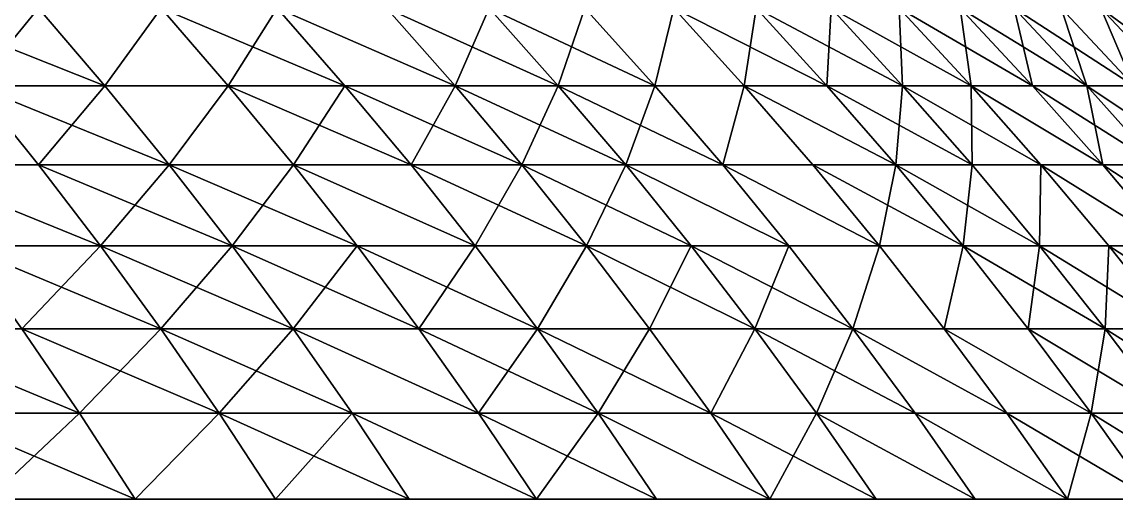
# Model space of a CAD drawing. Header units: millimetres. Extents: x -3250 to 6200, y -3250 to 3250.
# Drawn here: x 5754.5 to 5958.7, y 467 to 556.1 of the extents above; entities that cross this region are included whole.
import ezdxf

# ---------------------------------------------------------------- set-up
doc = ezdxf.new("R2010")
doc.units = ezdxf.units.MM
doc.header["$MEASUREMENT"] = 0
doc.layers.add('MESH_3D', color=2, linetype='CONTINUOUS')

msp = doc.modelspace()

# ---------------------------------------------------------------- linework, layer by layer
at = {"layer": 'MESH_3D'}
for points in [[(5733.42, 558.59, 1808.79), (5757.53, 558.59, 1857.3), (5769.92, 544.14, 1851.34)], [(5733.42, 558.59, 1808.79), (5769.92, 544.14, 1851.34), (5745.65, 544.14, 1802.52)], [(5757.53, 558.59, 24842.7), (5733.42, 558.59, 24891.21), (5745.65, 544.14, 24897.48)], [(5757.53, 558.59, 24842.7), (5745.65, 544.14, 24897.48), (5769.92, 544.14, 24848.66)], [(5757.53, 558.59, 1857.3), (5780.42, 558.59, 1906.4), (5769.92, 544.14, 1851.34)], [(5780.42, 558.59, 24793.6), (5757.53, 558.59, 24842.7), (5769.92, 544.14, 24848.66)], [(5769.92, 544.14, 1851.34), (5780.42, 558.59, 1906.4), (5792.95, 544.14, 1900.74)], [(5780.42, 558.59, 24793.6), (5769.92, 544.14, 24848.66), (5792.95, 544.14, 24799.26)], [(5780.42, 558.59, 1906.4), (5814.75, 544.14, 1950.71), (5792.95, 544.14, 1900.74)], [(5780.42, 558.59, 1906.4), (5802.09, 558.59, 1956.05), (5814.75, 544.14, 1950.71)], [(5802.09, 558.59, 24743.95), (5780.42, 558.59, 24793.6), (5792.95, 544.14, 24799.26)], [(5802.09, 558.59, 24743.95), (5792.95, 544.14, 24799.26), (5814.75, 544.14, 24749.29)], [(5802.09, 558.59, 1956.05), (5822.5, 558.59, 2006.23), (5835.3, 544.14, 2001.2)], [(5802.09, 558.59, 1956.05), (5835.3, 544.14, 2001.2), (5814.75, 544.14, 1950.71)], [(5835.3, 544.14, 24698.8), (5802.09, 558.59, 24743.95), (5814.75, 544.14, 24749.29)], [(5822.5, 558.59, 24693.77), (5802.09, 558.59, 24743.95), (5835.3, 544.14, 24698.8)], [(5822.5, 558.59, 2006.23), (5841.66, 558.59, 2056.9), (5854.58, 544.14, 2052.19)], [(5822.5, 558.59, 2006.23), (5854.58, 544.14, 2052.19), (5835.3, 544.14, 2001.2)], [(5841.66, 558.59, 24643.1), (5822.5, 558.59, 24693.77), (5835.3, 544.14, 24698.8)], [(5841.66, 558.59, 24643.1), (5835.3, 544.14, 24698.8), (5854.58, 544.14, 24647.81)], [(5841.66, 558.59, 2056.9), (5859.56, 558.59, 2108.03), (5872.59, 544.14, 2103.65)], [(5841.66, 558.59, 2056.9), (5872.59, 544.14, 2103.65), (5854.58, 544.14, 2052.19)], [(5859.56, 558.59, 24591.97), (5841.66, 558.59, 24643.1), (5854.58, 544.14, 24647.81)], [(5859.56, 558.59, 24591.97), (5854.58, 544.14, 24647.81), (5872.59, 544.14, 24596.35)], [(5859.56, 558.59, 2108.03), (5876.17, 558.59, 2159.59), (5872.59, 544.14, 2103.65)], [(5876.17, 558.59, 24540.41), (5859.56, 558.59, 24591.97), (5872.59, 544.14, 24596.35)], [(5872.59, 544.14, 2103.65), (5876.17, 558.59, 2159.59), (5889.3, 544.14, 2155.54)], [(5876.17, 558.59, 24540.41), (5872.59, 544.14, 24596.35), (5889.3, 544.14, 24544.46)], [(5876.17, 558.59, 2159.59), (5904.72, 544.14, 2207.82), (5889.3, 544.14, 2155.54)], [(5876.17, 558.59, 2159.59), (5891.49, 558.59, 2211.55), (5904.72, 544.14, 2207.82)], [(5891.49, 558.59, 24488.45), (5876.17, 558.59, 24540.41), (5889.3, 544.14, 24544.46)], [(5891.49, 558.59, 24488.45), (5889.3, 544.14, 24544.46), (5904.72, 544.14, 24492.18)], [(5891.49, 558.59, 2211.55), (5905.51, 558.59, 2263.87), (5918.83, 544.14, 2260.48)], [(5891.49, 558.59, 2211.55), (5918.83, 544.14, 2260.48), (5904.72, 544.14, 2207.82)], [(5905.51, 558.59, 24436.13), (5891.49, 558.59, 24488.45), (5904.72, 544.14, 24492.18)], [(5905.51, 558.59, 24436.13), (5904.72, 544.14, 24492.18), (5918.83, 544.14, 24439.52)], [(5905.51, 558.59, 2263.87), (5931.62, 544.14, 2313.47), (5918.83, 544.14, 2260.48)], [(5905.51, 558.59, 2263.87), (5918.22, 558.59, 2316.53), (5931.62, 544.14, 2313.47)], [(5918.22, 558.59, 24383.47), (5905.51, 558.59, 24436.13), (5918.83, 544.14, 24439.52)], [(5918.22, 558.59, 2316.53), (5943.09, 544.14, 2366.77), (5931.62, 544.14, 2313.47)], [(5918.22, 558.59, 2316.53), (5929.61, 558.59, 2369.49), (5943.09, 544.14, 2366.77)], [(5918.22, 558.59, 24383.47), (5918.83, 544.14, 24439.52), (5931.62, 544.14, 24386.53)], [(5929.61, 558.59, 24330.51), (5918.22, 558.59, 24383.47), (5931.62, 544.14, 24386.53)], [(5929.61, 558.59, 2369.49), (5953.22, 544.14, 2420.33), (5943.09, 544.14, 2366.77)], [(5929.61, 558.59, 2369.49), (5939.69, 558.59, 2422.72), (5953.22, 544.14, 2420.33)], [(5929.61, 558.59, 24330.51), (5931.62, 544.14, 24386.53), (5943.09, 544.14, 24333.23)], [(5939.69, 558.59, 24277.28), (5929.61, 558.59, 24330.51), (5943.09, 544.14, 24333.23)], [(5939.69, 558.59, 2422.72), (5948.43, 558.59, 2476.18), (5962.02, 544.14, 2474.13)], [(5939.69, 558.59, 2422.72), (5962.02, 544.14, 2474.13), (5953.22, 544.14, 2420.33)], [(5939.69, 558.59, 24277.28), (5943.09, 544.14, 24333.23), (5953.22, 544.14, 24279.67)], [(5948.43, 558.59, 24223.82), (5939.69, 558.59, 24277.28), (5953.22, 544.14, 24279.67)], [(5948.43, 558.59, 2476.18), (5955.83, 558.59, 2529.84), (5962.02, 544.14, 2474.13)], [(5948.43, 558.59, 24223.82), (5953.22, 544.14, 24279.67), (5962.02, 544.14, 24225.87)], [(5955.83, 558.59, 24170.16), (5948.43, 558.59, 24223.82), (5962.02, 544.14, 24225.87)], [(5955.83, 558.59, 2529.84), (5975.58, 544.14, 2582.3), (5969.47, 544.14, 2528.13)], [(5955.83, 558.59, 2529.84), (5961.9, 558.59, 2583.67), (5975.58, 544.14, 2582.3)], [(5962.02, 544.14, 2474.13), (5955.83, 558.59, 2529.84), (5969.47, 544.14, 2528.13)], [(5955.83, 558.59, 24170.16), (5962.02, 544.14, 24225.87), (5969.47, 544.14, 24171.87)], [(5961.9, 558.59, 24116.33), (5955.83, 558.59, 24170.16), (5969.47, 544.14, 24171.87)], [(5731.93, 529.35, 1747.92), (5745.65, 544.14, 1802.52), (5757.56, 529.35, 1796.42)], [(5745.65, 544.14, 24897.48), (5731.93, 529.35, 24952.08), (5757.56, 529.35, 24903.58)], [(5745.65, 544.14, 1802.52), (5781.97, 529.35, 1845.53), (5757.56, 529.35, 1796.42)], [(5745.65, 544.14, 1802.52), (5769.92, 544.14, 1851.34), (5781.97, 529.35, 1845.53)], [(5769.92, 544.14, 24848.66), (5745.65, 544.14, 24897.48), (5757.56, 529.35, 24903.58)], [(5769.92, 544.14, 24848.66), (5757.56, 529.35, 24903.58), (5781.97, 529.35, 24854.47)], [(5769.92, 544.14, 1851.34), (5792.95, 544.14, 1900.74), (5781.97, 529.35, 1845.53)], [(5792.95, 544.14, 24799.26), (5769.92, 544.14, 24848.66), (5781.97, 529.35, 24854.47)], [(5781.97, 529.35, 1845.53), (5792.95, 544.14, 1900.74), (5805.15, 529.35, 1895.24)], [(5792.95, 544.14, 24799.26), (5781.97, 529.35, 24854.47), (5805.15, 529.35, 24804.76)], [(5792.95, 544.14, 1900.74), (5827.09, 529.35, 1945.51), (5805.15, 529.35, 1895.24)], [(5792.95, 544.14, 1900.74), (5814.75, 544.14, 1950.71), (5827.09, 529.35, 1945.51)], [(5814.75, 544.14, 24749.29), (5792.95, 544.14, 24799.26), (5805.15, 529.35, 24804.76)], [(5814.75, 544.14, 24749.29), (5805.15, 529.35, 24804.76), (5827.09, 529.35, 24754.49)], [(5814.75, 544.14, 1950.71), (5847.76, 529.35, 1996.31), (5827.09, 529.35, 1945.51)], [(5814.75, 544.14, 1950.71), (5835.3, 544.14, 2001.2), (5847.76, 529.35, 1996.31)], [(5835.3, 544.14, 24698.8), (5814.75, 544.14, 24749.29), (5827.09, 529.35, 24754.49)], [(5835.3, 544.14, 24698.8), (5827.09, 529.35, 24754.49), (5847.76, 529.35, 24703.69)], [(5835.3, 544.14, 2001.2), (5867.16, 529.35, 2047.62), (5847.76, 529.35, 1996.31)], [(5835.3, 544.14, 2001.2), (5854.58, 544.14, 2052.19), (5867.16, 529.35, 2047.62)], [(5854.58, 544.14, 24647.81), (5835.3, 544.14, 24698.8), (5847.76, 529.35, 24703.69)], [(5854.58, 544.14, 24647.81), (5847.76, 529.35, 24703.69), (5867.16, 529.35, 24652.38)], [(5854.58, 544.14, 2052.19), (5885.27, 529.35, 2099.39), (5867.16, 529.35, 2047.62)], [(5854.58, 544.14, 2052.19), (5872.59, 544.14, 2103.65), (5885.27, 529.35, 2099.39)], [(5872.59, 544.14, 24596.35), (5854.58, 544.14, 24647.81), (5867.16, 529.35, 24652.38)], [(5872.59, 544.14, 24596.35), (5867.16, 529.35, 24652.38), (5885.27, 529.35, 24600.61)], [(5872.59, 544.14, 2103.65), (5889.3, 544.14, 2155.54), (5885.27, 529.35, 2099.39)], [(5889.3, 544.14, 24544.46), (5872.59, 544.14, 24596.35), (5885.27, 529.35, 24600.61)], [(5885.27, 529.35, 2099.39), (5889.3, 544.14, 2155.54), (5902.09, 529.35, 2151.59)], [(5889.3, 544.14, 24544.46), (5885.27, 529.35, 24600.61), (5902.09, 529.35, 24548.41)], [(5889.3, 544.14, 2155.54), (5904.72, 544.14, 2207.82), (5917.6, 529.35, 2204.2)], [(5889.3, 544.14, 2155.54), (5917.6, 529.35, 2204.2), (5902.09, 529.35, 2151.59)], [(5917.6, 529.35, 24495.8), (5889.3, 544.14, 24544.46), (5902.09, 529.35, 24548.41)], [(5904.72, 544.14, 24492.18), (5889.3, 544.14, 24544.46), (5917.6, 529.35, 24495.8)], [(5904.72, 544.14, 2207.82), (5931.8, 529.35, 2257.18), (5917.6, 529.35, 2204.2)], [(5904.72, 544.14, 2207.82), (5918.83, 544.14, 2260.48), (5931.8, 529.35, 2257.18)], [(5918.83, 544.14, 24439.52), (5904.72, 544.14, 24492.18), (5917.6, 529.35, 24495.8)], [(5918.83, 544.14, 24439.52), (5917.6, 529.35, 24495.8), (5931.8, 529.35, 24442.82)], [(5918.83, 544.14, 2260.48), (5944.67, 529.35, 2310.49), (5931.8, 529.35, 2257.18)], [(5918.83, 544.14, 2260.48), (5931.62, 544.14, 2313.47), (5944.67, 529.35, 2310.49)], [(5931.62, 544.14, 24386.53), (5918.83, 544.14, 24439.52), (5931.8, 529.35, 24442.82)], [(5931.62, 544.14, 2313.47), (5943.09, 544.14, 2366.77), (5956.21, 529.35, 2364.11)], [(5931.62, 544.14, 2313.47), (5956.21, 529.35, 2364.11), (5944.67, 529.35, 2310.49)], [(5931.62, 544.14, 24386.53), (5931.8, 529.35, 24442.82), (5944.67, 529.35, 24389.51)], [(5956.21, 529.35, 24335.89), (5931.62, 544.14, 24386.53), (5944.67, 529.35, 24389.51)], [(5943.09, 544.14, 24333.23), (5931.62, 544.14, 24386.53), (5956.21, 529.35, 24335.89)], [(5943.09, 544.14, 2366.77), (5953.22, 544.14, 2420.33), (5966.4, 529.35, 2418)], [(5943.09, 544.14, 2366.77), (5966.4, 529.35, 2418), (5956.21, 529.35, 2364.11)], [(5953.22, 544.14, 24279.67), (5943.09, 544.14, 24333.23), (5956.21, 529.35, 24335.89)], [(5953.22, 544.14, 2420.33), (5975.25, 529.35, 2472.13), (5966.4, 529.35, 2418)], [(5953.22, 544.14, 2420.33), (5962.02, 544.14, 2474.13), (5975.25, 529.35, 2472.13)], [(5953.22, 544.14, 24279.67), (5956.21, 529.35, 24335.89), (5966.4, 529.35, 24282)], [(5975.25, 529.35, 24227.87), (5953.22, 544.14, 24279.67), (5966.4, 529.35, 24282)], [(5962.02, 544.14, 24225.87), (5953.22, 544.14, 24279.67), (5975.25, 529.35, 24227.87)], [(5731.93, 529.35, 1747.92), (5757.56, 529.35, 1796.42), (5769.14, 514.23, 1790.48)], [(5731.93, 529.35, 1747.92), (5769.14, 514.23, 1790.48), (5743.36, 514.23, 1741.7)], [(5769.14, 514.23, 24909.52), (5731.93, 529.35, 24952.08), (5743.36, 514.23, 24958.3)], [(5757.56, 529.35, 24903.58), (5731.93, 529.35, 24952.08), (5769.14, 514.23, 24909.52)], [(5757.56, 529.35, 1796.42), (5793.7, 514.23, 1839.89), (5769.14, 514.23, 1790.48)], [(5757.56, 529.35, 1796.42), (5781.97, 529.35, 1845.53), (5793.7, 514.23, 1839.89)], [(5781.97, 529.35, 24854.47), (5757.56, 529.35, 24903.58), (5769.14, 514.23, 24909.52)], [(5781.97, 529.35, 24854.47), (5769.14, 514.23, 24909.52), (5793.7, 514.23, 24860.11)], [(5781.97, 529.35, 1845.53), (5805.15, 529.35, 1895.24), (5793.7, 514.23, 1839.89)], [(5817.01, 514.23, 24810.11), (5781.97, 529.35, 24854.47), (5793.7, 514.23, 24860.11)], [(5805.15, 529.35, 24804.76), (5781.97, 529.35, 24854.47), (5817.01, 514.23, 24810.11)], [(5793.7, 514.23, 1839.89), (5805.15, 529.35, 1895.24), (5817.01, 514.23, 1889.89)], [(5805.15, 529.35, 1895.24), (5839.08, 514.23, 1940.46), (5817.01, 514.23, 1889.89)], [(5805.15, 529.35, 1895.24), (5827.09, 529.35, 1945.51), (5839.08, 514.23, 1940.46)], [(5839.08, 514.23, 24759.54), (5805.15, 529.35, 24804.76), (5817.01, 514.23, 24810.11)], [(5827.09, 529.35, 24754.49), (5805.15, 529.35, 24804.76), (5839.08, 514.23, 24759.54)], [(5827.09, 529.35, 1945.51), (5847.76, 529.35, 1996.31), (5859.87, 514.23, 1991.56)], [(5827.09, 529.35, 1945.51), (5859.87, 514.23, 1991.56), (5839.08, 514.23, 1940.46)], [(5847.76, 529.35, 24703.69), (5827.09, 529.35, 24754.49), (5839.08, 514.23, 24759.54)], [(5847.76, 529.35, 24703.69), (5839.08, 514.23, 24759.54), (5859.87, 514.23, 24708.44)], [(5847.76, 529.35, 1996.31), (5867.16, 529.35, 2047.62), (5879.39, 514.23, 2043.17)], [(5847.76, 529.35, 1996.31), (5879.39, 514.23, 2043.17), (5859.87, 514.23, 1991.56)], [(5867.16, 529.35, 24652.38), (5847.76, 529.35, 24703.69), (5859.87, 514.23, 24708.44)], [(5867.16, 529.35, 24652.38), (5859.87, 514.23, 24708.44), (5879.39, 514.23, 24656.83)], [(5867.16, 529.35, 2047.62), (5885.27, 529.35, 2099.39), (5897.61, 514.23, 2095.24)], [(5867.16, 529.35, 2047.62), (5897.61, 514.23, 2095.24), (5879.39, 514.23, 2043.17)], [(5897.61, 514.23, 24604.76), (5867.16, 529.35, 24652.38), (5879.39, 514.23, 24656.83)], [(5885.27, 529.35, 24600.61), (5867.16, 529.35, 24652.38), (5897.61, 514.23, 24604.76)], [(5885.27, 529.35, 2099.39), (5914.53, 514.23, 2147.76), (5897.61, 514.23, 2095.24)], [(5885.27, 529.35, 2099.39), (5902.09, 529.35, 2151.59), (5914.53, 514.23, 2147.76)], [(5914.53, 514.23, 24552.24), (5885.27, 529.35, 24600.61), (5897.61, 514.23, 24604.76)], [(5902.09, 529.35, 24548.41), (5885.27, 529.35, 24600.61), (5914.53, 514.23, 24552.24)], [(5902.09, 529.35, 2151.59), (5930.13, 514.23, 2200.67), (5914.53, 514.23, 2147.76)], [(5902.09, 529.35, 2151.59), (5917.6, 529.35, 2204.2), (5930.13, 514.23, 2200.67)], [(5917.6, 529.35, 24495.8), (5902.09, 529.35, 24548.41), (5914.53, 514.23, 24552.24)], [(5917.6, 529.35, 24495.8), (5914.53, 514.23, 24552.24), (5930.13, 514.23, 24499.33)], [(5917.6, 529.35, 2204.2), (5931.8, 529.35, 2257.18), (5944.41, 514.23, 2253.97)], [(5917.6, 529.35, 2204.2), (5944.41, 514.23, 2253.97), (5930.13, 514.23, 2200.67)], [(5931.8, 529.35, 24442.82), (5917.6, 529.35, 24495.8), (5930.13, 514.23, 24499.33)], [(5931.8, 529.35, 24442.82), (5930.13, 514.23, 24499.33), (5944.41, 514.23, 24446.03)], [(5931.8, 529.35, 2257.18), (5944.67, 529.35, 2310.49), (5944.41, 514.23, 2253.97)], [(5944.67, 529.35, 24389.51), (5931.8, 529.35, 24442.82), (5944.41, 514.23, 24446.03)], [(5944.41, 514.23, 2253.97), (5944.67, 529.35, 2310.49), (5957.36, 514.23, 2307.6)], [(5944.67, 529.35, 24389.51), (5944.41, 514.23, 24446.03), (5957.36, 514.23, 24392.4)], [(5944.67, 529.35, 2310.49), (5968.96, 514.23, 2361.54), (5957.36, 514.23, 2307.6)], [(5944.67, 529.35, 2310.49), (5956.21, 529.35, 2364.11), (5968.96, 514.23, 2361.54)], [(5968.96, 514.23, 24338.46), (5944.67, 529.35, 24389.51), (5957.36, 514.23, 24392.4)], [(5956.21, 529.35, 24335.89), (5944.67, 529.35, 24389.51), (5968.96, 514.23, 24338.46)], [(5956.21, 529.35, 2364.11), (5979.22, 514.23, 2415.75), (5968.96, 514.23, 2361.54)], [(5956.21, 529.35, 2364.11), (5966.4, 529.35, 2418), (5979.22, 514.23, 2415.75)], [(5979.22, 514.23, 24284.25), (5956.21, 529.35, 24335.89), (5968.96, 514.23, 24338.46)], [(5966.4, 529.35, 24282), (5956.21, 529.35, 24335.89), (5979.22, 514.23, 24284.25)], [(5743.36, 514.23, 24958.3), (5727.31, 498.79, 25012.73), (5754.45, 498.79, 24964.34)], [(5743.36, 514.23, 1741.7), (5769.14, 514.23, 1790.48), (5780.38, 498.79, 1784.72)], [(5743.36, 514.23, 1741.7), (5780.38, 498.79, 1784.72), (5754.45, 498.79, 1735.66)], [(5769.14, 514.23, 24909.52), (5743.36, 514.23, 24958.3), (5754.45, 498.79, 24964.34)], [(5769.14, 514.23, 24909.52), (5754.45, 498.79, 24964.34), (5780.38, 498.79, 24915.28)], [(5769.14, 514.23, 1790.48), (5793.7, 514.23, 1839.89), (5805.07, 498.79, 1834.41)], [(5769.14, 514.23, 1790.48), (5805.07, 498.79, 1834.41), (5780.38, 498.79, 1784.72)], [(5793.7, 514.23, 24860.11), (5769.14, 514.23, 24909.52), (5780.38, 498.79, 24915.28)], [(5793.7, 514.23, 24860.11), (5780.38, 498.79, 24915.28), (5805.07, 498.79, 24865.59)], [(5793.7, 514.23, 1839.89), (5817.01, 514.23, 1889.89), (5828.52, 498.79, 1884.69)], [(5793.7, 514.23, 1839.89), (5828.52, 498.79, 1884.69), (5805.07, 498.79, 1834.41)], [(5817.01, 514.23, 24810.11), (5793.7, 514.23, 24860.11), (5805.07, 498.79, 24865.59)], [(5817.01, 514.23, 24810.11), (5805.07, 498.79, 24865.59), (5828.52, 498.79, 24815.31)], [(5817.01, 514.23, 1889.89), (5850.71, 498.79, 1935.55), (5828.52, 498.79, 1884.69)], [(5817.01, 514.23, 1889.89), (5839.08, 514.23, 1940.46), (5850.71, 498.79, 1935.55)], [(5839.08, 514.23, 24759.54), (5817.01, 514.23, 24810.11), (5828.52, 498.79, 24815.31)], [(5839.08, 514.23, 24759.54), (5828.52, 498.79, 24815.31), (5850.71, 498.79, 24764.45)], [(5839.08, 514.23, 1940.46), (5859.87, 514.23, 1991.56), (5850.71, 498.79, 1935.55)], [(5859.87, 514.23, 24708.44), (5839.08, 514.23, 24759.54), (5850.71, 498.79, 24764.45)], [(5850.71, 498.79, 1935.55), (5859.87, 514.23, 1991.56), (5871.63, 498.79, 1986.95)], [(5859.87, 514.23, 24708.44), (5850.71, 498.79, 24764.45), (5871.63, 498.79, 24713.05)], [(5859.87, 514.23, 1991.56), (5891.25, 498.79, 2038.85), (5871.63, 498.79, 1986.95)], [(5859.87, 514.23, 1991.56), (5879.39, 514.23, 2043.17), (5891.25, 498.79, 2038.85)], [(5879.39, 514.23, 24656.83), (5859.87, 514.23, 24708.44), (5871.63, 498.79, 24713.05)], [(5879.39, 514.23, 24656.83), (5871.63, 498.79, 24713.05), (5891.25, 498.79, 24661.15)], [(5879.39, 514.23, 2043.17), (5897.61, 514.23, 2095.24), (5909.58, 498.79, 2091.22)], [(5879.39, 514.23, 2043.17), (5909.58, 498.79, 2091.22), (5891.25, 498.79, 2038.85)], [(5897.61, 514.23, 24604.76), (5879.39, 514.23, 24656.83), (5891.25, 498.79, 24661.15)], [(5897.61, 514.23, 24604.76), (5891.25, 498.79, 24661.15), (5909.58, 498.79, 24608.78)], [(5897.61, 514.23, 2095.24), (5914.53, 514.23, 2147.76), (5909.58, 498.79, 2091.22)], [(5914.53, 514.23, 24552.24), (5897.61, 514.23, 24604.76), (5909.58, 498.79, 24608.78)], [(5909.58, 498.79, 2091.22), (5914.53, 514.23, 2147.76), (5926.59, 498.79, 2144.03)], [(5914.53, 514.23, 24552.24), (5909.58, 498.79, 24608.78), (5926.59, 498.79, 24555.97)], [(5914.53, 514.23, 2147.76), (5930.13, 514.23, 2200.67), (5926.59, 498.79, 2144.03)], [(5930.13, 514.23, 24499.33), (5914.53, 514.23, 24552.24), (5926.59, 498.79, 24555.97)], [(5926.59, 498.79, 2144.03), (5930.13, 514.23, 2200.67), (5942.29, 498.79, 2197.25)], [(5930.13, 514.23, 24499.33), (5926.59, 498.79, 24555.97), (5942.29, 498.79, 24502.75)], [(5930.13, 514.23, 2200.67), (5956.65, 498.79, 2250.85), (5942.29, 498.79, 2197.25)], [(5930.13, 514.23, 2200.67), (5944.41, 514.23, 2253.97), (5956.65, 498.79, 2250.85)], [(5944.41, 514.23, 24446.03), (5930.13, 514.23, 24499.33), (5942.29, 498.79, 24502.75)], [(5944.41, 514.23, 24446.03), (5942.29, 498.79, 24502.75), (5956.65, 498.79, 24449.15)], [(5944.41, 514.23, 2253.97), (5969.67, 498.79, 2304.79), (5956.65, 498.79, 2250.85)], [(5944.41, 514.23, 2253.97), (5957.36, 514.23, 2307.6), (5969.67, 498.79, 2304.79)], [(5957.36, 514.23, 24392.4), (5944.41, 514.23, 24446.03), (5956.65, 498.79, 24449.15)], [(5957.36, 514.23, 24392.4), (5956.65, 498.79, 24449.15), (5969.67, 498.79, 24395.21)], [(5957.36, 514.23, 2307.6), (5968.96, 514.23, 2361.54), (5981.34, 498.79, 2359.03)], [(5957.36, 514.23, 2307.6), (5981.34, 498.79, 2359.03), (5969.67, 498.79, 2304.79)], [(5968.96, 514.23, 24338.46), (5957.36, 514.23, 24392.4), (5969.67, 498.79, 24395.21)], [(5727.31, 498.79, 1687.27), (5765.2, 483.04, 1729.81), (5737.91, 483.04, 1681.15)], [(5727.31, 498.79, 1687.27), (5754.45, 498.79, 1735.66), (5765.2, 483.04, 1729.81)], [(5765.2, 483.04, 24970.19), (5727.31, 498.79, 25012.73), (5737.91, 483.04, 25018.85)], [(5754.45, 498.79, 24964.34), (5727.31, 498.79, 25012.73), (5765.2, 483.04, 24970.19)], [(5754.45, 498.79, 1735.66), (5780.38, 498.79, 1784.72), (5765.2, 483.04, 1729.81)], [(5791.27, 483.04, 24920.87), (5754.45, 498.79, 24964.34), (5765.2, 483.04, 24970.19)], [(5780.38, 498.79, 24915.28), (5754.45, 498.79, 24964.34), (5791.27, 483.04, 24920.87)], [(5765.2, 483.04, 1729.81), (5780.38, 498.79, 1784.72), (5791.27, 483.04, 1779.13)], [(5780.38, 498.79, 1784.72), (5816.1, 483.04, 1829.1), (5791.27, 483.04, 1779.13)], [(5780.38, 498.79, 1784.72), (5805.07, 498.79, 1834.41), (5816.1, 483.04, 1829.1)], [(5805.07, 498.79, 24865.59), (5780.38, 498.79, 24915.28), (5791.27, 483.04, 24920.87)], [(5805.07, 498.79, 24865.59), (5791.27, 483.04, 24920.87), (5816.1, 483.04, 24870.9)], [(5805.07, 498.79, 1834.41), (5839.68, 483.04, 1879.66), (5816.1, 483.04, 1829.1)], [(5805.07, 498.79, 1834.41), (5828.52, 498.79, 1884.69), (5839.68, 483.04, 1879.66)], [(5839.68, 483.04, 24820.34), (5805.07, 498.79, 24865.59), (5816.1, 483.04, 24870.9)], [(5828.52, 498.79, 24815.31), (5805.07, 498.79, 24865.59), (5839.68, 483.04, 24820.34)], [(5828.52, 498.79, 1884.69), (5850.71, 498.79, 1935.55), (5861.99, 483.04, 1930.8)], [(5828.52, 498.79, 1884.69), (5861.99, 483.04, 1930.8), (5839.68, 483.04, 1879.66)], [(5850.71, 498.79, 24764.45), (5828.52, 498.79, 24815.31), (5839.68, 483.04, 24820.34)], [(5850.71, 498.79, 24764.45), (5839.68, 483.04, 24820.34), (5861.99, 483.04, 24769.2)], [(5850.71, 498.79, 1935.55), (5883.02, 483.04, 1982.47), (5861.99, 483.04, 1930.8)], [(5850.71, 498.79, 1935.55), (5871.63, 498.79, 1986.95), (5883.02, 483.04, 1982.47)], [(5871.63, 498.79, 24713.05), (5850.71, 498.79, 24764.45), (5861.99, 483.04, 24769.2)], [(5871.63, 498.79, 24713.05), (5861.99, 483.04, 24769.2), (5883.02, 483.04, 24717.53)], [(5871.63, 498.79, 1986.95), (5891.25, 498.79, 2038.85), (5883.02, 483.04, 1982.47)], [(5891.25, 498.79, 24661.15), (5871.63, 498.79, 24713.05), (5883.02, 483.04, 24717.53)], [(5883.02, 483.04, 1982.47), (5891.25, 498.79, 2038.85), (5902.76, 483.04, 2034.66)], [(5891.25, 498.79, 24661.15), (5883.02, 483.04, 24717.53), (5902.76, 483.04, 24665.34)], [(5891.25, 498.79, 2038.85), (5921.18, 483.04, 2087.32), (5902.76, 483.04, 2034.66)], [(5891.25, 498.79, 2038.85), (5909.58, 498.79, 2091.22), (5921.18, 483.04, 2087.32)], [(5909.58, 498.79, 24608.78), (5891.25, 498.79, 24661.15), (5902.76, 483.04, 24665.34)], [(5909.58, 498.79, 24608.78), (5902.76, 483.04, 24665.34), (5921.18, 483.04, 24612.68)], [(5909.58, 498.79, 2091.22), (5938.29, 483.04, 2140.42), (5921.18, 483.04, 2087.32)], [(5909.58, 498.79, 2091.22), (5926.59, 498.79, 2144.03), (5938.29, 483.04, 2140.42)], [(5938.29, 483.04, 24559.58), (5909.58, 498.79, 24608.78), (5921.18, 483.04, 24612.68)], [(5926.59, 498.79, 24555.97), (5909.58, 498.79, 24608.78), (5938.29, 483.04, 24559.58)], [(5926.59, 498.79, 2144.03), (5942.29, 498.79, 2197.25), (5954.07, 483.04, 2193.94)], [(5926.59, 498.79, 2144.03), (5954.07, 483.04, 2193.94), (5938.29, 483.04, 2140.42)], [(5954.07, 483.04, 24506.06), (5926.59, 498.79, 24555.97), (5938.29, 483.04, 24559.58)], [(5942.29, 498.79, 24502.75), (5926.59, 498.79, 24555.97), (5954.07, 483.04, 24506.06)], [(5942.29, 498.79, 2197.25), (5968.51, 483.04, 2247.83), (5954.07, 483.04, 2193.94)], [(5942.29, 498.79, 2197.25), (5956.65, 498.79, 2250.85), (5968.51, 483.04, 2247.83)], [(5956.65, 498.79, 24449.15), (5942.29, 498.79, 24502.75), (5954.07, 483.04, 24506.06)], [(5956.65, 498.79, 24449.15), (5954.07, 483.04, 24506.06), (5968.51, 483.04, 24452.17)], [(5956.65, 498.79, 2250.85), (5969.67, 498.79, 2304.79), (5981.6, 483.04, 2302.06)], [(5956.65, 498.79, 2250.85), (5981.6, 483.04, 2302.06), (5968.51, 483.04, 2247.83)], [(5969.67, 498.79, 24395.21), (5956.65, 498.79, 24449.15), (5968.51, 483.04, 24452.17)], [(5737.91, 483.04, 1681.15), (5775.6, 466.99, 1724.14), (5748.17, 466.99, 1675.22)], [(5737.91, 483.04, 1681.15), (5765.2, 483.04, 1729.81), (5775.6, 466.99, 1724.14)], [(5765.2, 483.04, 24970.19), (5737.91, 483.04, 25018.85), (5748.17, 466.99, 25024.78)], [(5765.2, 483.04, 24970.19), (5748.17, 466.99, 25024.78), (5775.6, 466.99, 24975.86)], [(5765.2, 483.04, 1729.81), (5791.27, 483.04, 1779.13), (5775.6, 466.99, 1724.14)], [(5791.27, 483.04, 24920.87), (5765.2, 483.04, 24970.19), (5775.6, 466.99, 24975.86)], [(5775.6, 466.99, 1724.14), (5791.27, 483.04, 1779.13), (5801.81, 466.99, 1773.73)], [(5791.27, 483.04, 24920.87), (5775.6, 466.99, 24975.86), (5801.81, 466.99, 24926.27)], [(5791.27, 483.04, 1779.13), (5826.77, 466.99, 1823.96), (5801.81, 466.99, 1773.73)], [(5791.27, 483.04, 1779.13), (5816.1, 483.04, 1829.1), (5826.77, 466.99, 1823.96)], [(5816.1, 483.04, 24870.9), (5791.27, 483.04, 24920.87), (5801.81, 466.99, 24926.27)], [(5816.1, 483.04, 24870.9), (5801.81, 466.99, 24926.27), (5826.77, 466.99, 24876.04)], [(5816.1, 483.04, 1829.1), (5850.48, 466.99, 1874.79), (5826.77, 466.99, 1823.96)], [(5816.1, 483.04, 1829.1), (5839.68, 483.04, 1879.66), (5850.48, 466.99, 1874.79)], [(5850.48, 466.99, 24825.21), (5816.1, 483.04, 24870.9), (5826.77, 466.99, 24876.04)], [(5839.68, 483.04, 24820.34), (5816.1, 483.04, 24870.9), (5850.48, 466.99, 24825.21)], [(5839.68, 483.04, 1879.66), (5861.99, 483.04, 1930.8), (5850.48, 466.99, 1874.79)], [(5872.91, 466.99, 24773.8), (5839.68, 483.04, 24820.34), (5850.48, 466.99, 24825.21)], [(5861.99, 483.04, 24769.2), (5839.68, 483.04, 24820.34), (5872.91, 466.99, 24773.8)], [(5850.48, 466.99, 1874.79), (5861.99, 483.04, 1930.8), (5872.91, 466.99, 1926.2)], [(5861.99, 483.04, 1930.8), (5883.02, 483.04, 1982.47), (5894.05, 466.99, 1978.15)], [(5861.99, 483.04, 1930.8), (5894.05, 466.99, 1978.15), (5872.91, 466.99, 1926.2)], [(5894.05, 466.99, 24721.85), (5861.99, 483.04, 24769.2), (5872.91, 466.99, 24773.8)], [(5883.02, 483.04, 24717.53), (5861.99, 483.04, 24769.2), (5894.05, 466.99, 24721.85)], [(5883.02, 483.04, 1982.47), (5902.76, 483.04, 2034.66), (5913.89, 466.99, 2030.61)], [(5883.02, 483.04, 1982.47), (5913.89, 466.99, 2030.61), (5894.05, 466.99, 1978.15)], [(5902.76, 483.04, 24665.34), (5883.02, 483.04, 24717.53), (5894.05, 466.99, 24721.85)], [(5902.76, 483.04, 24665.34), (5894.05, 466.99, 24721.85), (5913.89, 466.99, 24669.39)], [(5902.76, 483.04, 2034.66), (5932.41, 466.99, 2083.55), (5913.89, 466.99, 2030.61)], [(5902.76, 483.04, 2034.66), (5921.18, 483.04, 2087.32), (5932.41, 466.99, 2083.55)], [(5932.41, 466.99, 24616.45), (5902.76, 483.04, 24665.34), (5913.89, 466.99, 24669.39)], [(5921.18, 483.04, 24612.68), (5902.76, 483.04, 24665.34), (5932.41, 466.99, 24616.45)], [(5921.18, 483.04, 2087.32), (5938.29, 483.04, 2140.42), (5949.61, 466.99, 2136.93)], [(5921.18, 483.04, 2087.32), (5949.61, 466.99, 2136.93), (5932.41, 466.99, 2083.55)], [(5949.61, 466.99, 24563.07), (5921.18, 483.04, 24612.68), (5932.41, 466.99, 24616.45)], [(5938.29, 483.04, 24559.58), (5921.18, 483.04, 24612.68), (5949.61, 466.99, 24563.07)], [(5938.29, 483.04, 2140.42), (5965.47, 466.99, 2190.73), (5949.61, 466.99, 2136.93)], [(5938.29, 483.04, 2140.42), (5954.07, 483.04, 2193.94), (5965.47, 466.99, 2190.73)], [(5954.07, 483.04, 24506.06), (5938.29, 483.04, 24559.58), (5949.61, 466.99, 24563.07)], [(5954.07, 483.04, 24506.06), (5949.61, 466.99, 24563.07), (5965.47, 466.99, 24509.27)], [(5954.07, 483.04, 2193.94), (5968.51, 483.04, 2247.83), (5979.99, 466.99, 2244.91)], [(5954.07, 483.04, 2193.94), (5979.99, 466.99, 2244.91), (5965.47, 466.99, 2190.73)], [(5968.51, 483.04, 24452.17), (5954.07, 483.04, 24506.06), (5965.47, 466.99, 24509.27)]]:
    msp.add_3dface(points, dxfattribs=at)

doc.saveas('drawing.dxf')
